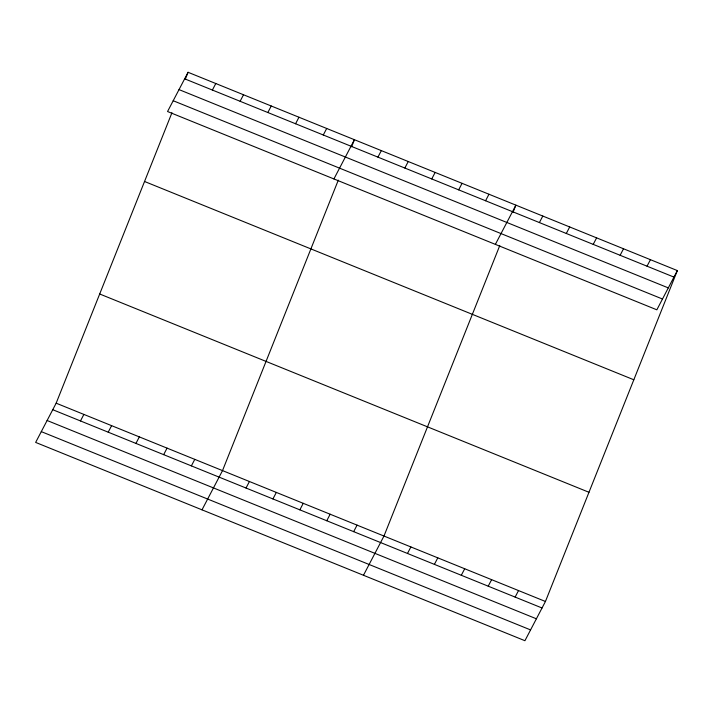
<?xml version="1.0" encoding="UTF-8"?>
<svg xmlns="http://www.w3.org/2000/svg" width="713" height="713" viewBox="0 0 713 713"><rect width="100%" height="100%" fill="white"/><g stroke="black" fill="none" stroke-linecap="round" stroke-linejoin="round"><path stroke-width="1.07" d="M677.35 270.584L656.842 309.816L167.555 111.522L188.072 72.289L677.35 270.584L545.445 601.478L524.928 640.711L35.65 442.416L56.158 403.184L171.949 112.734M185.246 79.366L188.072 72.289M338.301 180.148L222.518 470.607L202.002 509.84M351.607 146.789L354.423 139.712L333.916 178.945M499.768 245.584L383.977 536.042L363.47 575.275M513.066 212.224L515.891 205.148L495.375 244.381M212.385 90.043L215.798 83.528M240.112 101.282L243.516 94.767M80.48 420.937L83.884 414.422M267.838 112.52L271.243 105.996M108.207 432.176L111.611 425.661M295.565 123.759L298.97 117.235M135.933 443.415L139.338 436.9M323.292 134.989L326.697 128.474M163.66 454.653L167.065 448.129M191.378 465.883L194.792 459.368M377.926 157.136L381.339 150.612M404.841 168.036L408.246 161.521M246.021 488.031L249.425 481.507M431.748 178.945L435.153 172.43M272.927 498.94L276.341 492.416M458.655 189.854L462.069 183.33M299.843 509.84L303.248 503.325M485.571 200.754L488.975 194.239M326.75 520.748L330.155 514.225M353.657 531.657L357.07 525.133M539.393 222.572L542.798 216.048M566.3 233.472L569.705 226.957M407.479 553.466L410.893 546.951M593.207 244.381L596.621 237.866M434.395 564.375L437.8 557.851M620.123 255.29L623.527 248.766M461.302 575.275L464.707 568.76M647.03 266.19L650.443 259.675M488.209 586.184L491.622 579.669M515.125 597.093L518.529 590.569M184.658 78.813L673.945 277.099M179.016 89.606L668.295 287.892M173.206 100.729L662.484 299.014M144.543 181.485L633.821 379.779M99.686 293.988L588.974 492.282M56.158 403.184L545.445 601.478M52.753 409.708L542.032 607.993M47.111 420.501L536.39 618.795M41.292 431.623L530.579 629.918"/></g></svg>
